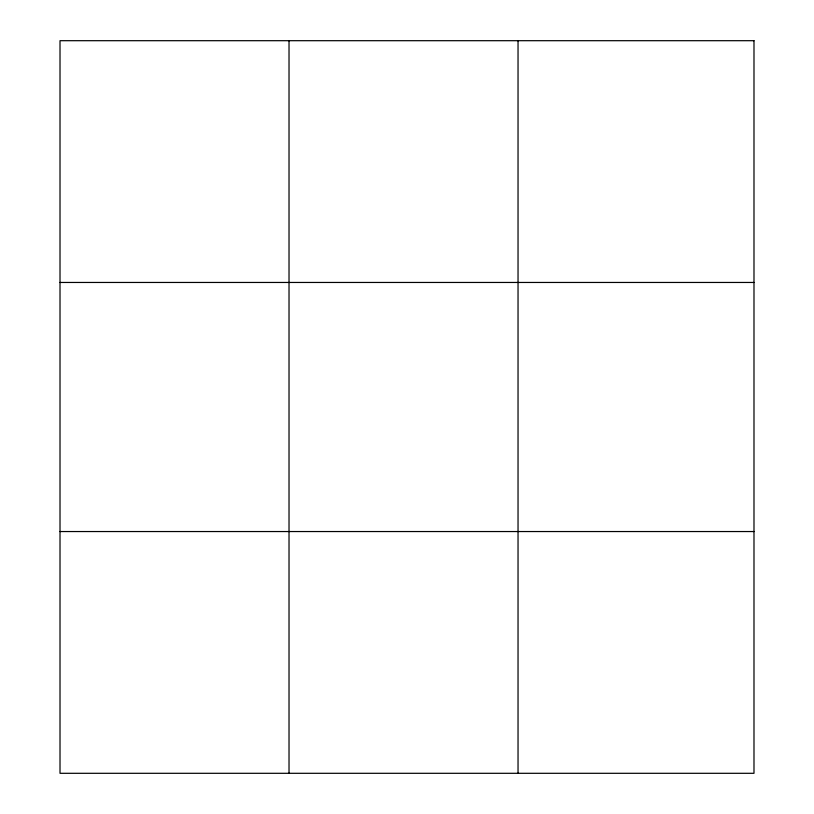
<?xml version="1.0" encoding="UTF-8"?>
<svg xmlns="http://www.w3.org/2000/svg" width="814" height="814" viewBox="0 0 814 814"><rect width="100%" height="100%" fill="white"/><g stroke="black" fill="none" stroke-linecap="round" stroke-linejoin="round"><path stroke-width="1.22" d="M289.021 773.3L289.021 40.7M518.04 773.3L518.04 40.7M60.012 282.458L753.988 282.458M60.012 531.542L753.988 531.542M753.988 40.7L753.988 773.3L60.012 773.3L60.012 40.7L753.988 40.7"/></g></svg>
